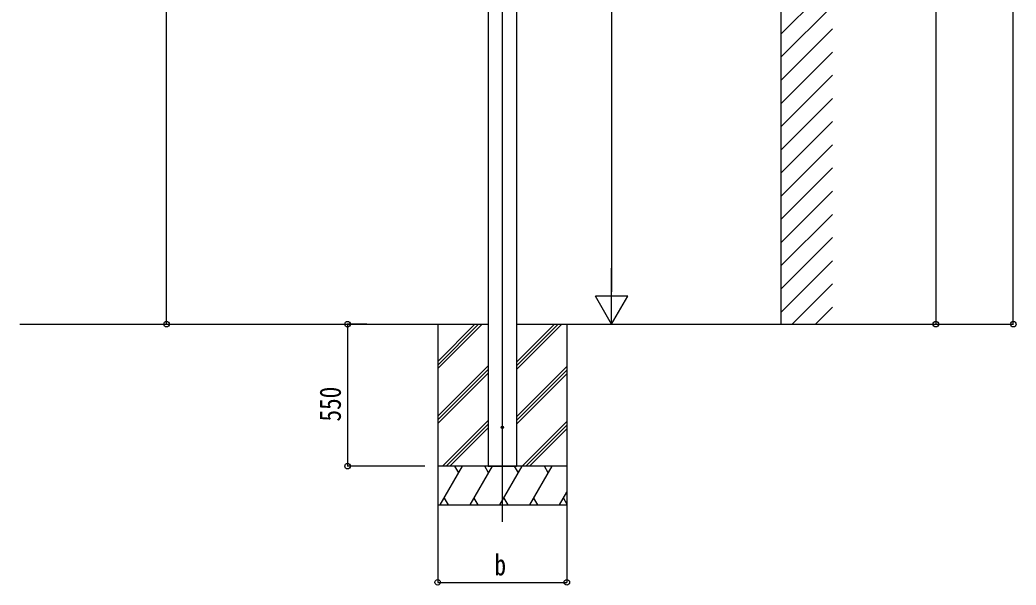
# Model space of a CAD drawing. Units: millimetres, scale not verified. Extents: x -10512 to 10512, y -7425 to 7425.
# Drawn here: x -1736 to 2121, y -4723 to -2534 of the extents above; entities that cross this region are included whole.
import ezdxf
from ezdxf.enums import TextEntityAlignment as Align

# ---------------------------------------------------------------- set-up
doc = ezdxf.new("R2010")
doc.units = ezdxf.units.MM
doc.header["$LTSCALE"] = 40
for name, color, linetype in [('0-4_YKK_12', 2, 'Continuous'), ('0-5_YKK_13', 4, 'Continuous'), ('0-6_YKK_A1', 4, 'Continuous'), ('0-7_YKK_D', 6, 'Continuous')]:
    doc.layers.add(name, color=color, linetype=linetype)
doc.styles.add('ＭＳ ゴシック', font='')
doc.styles.get('ＭＳ ゴシック').set_extended_font_data('MS Gothic')

msp = doc.modelspace()

# ---------------------------------------------------------------- linework, layer by layer
at = {"layer": '0-4_YKK_12'}
msp.add_line((131.45, -931.26), (131.45, -4478.27), dxfattribs=at)
at = {"layer": '0-5_YKK_13'}
msp.add_circle((131.45, -4111.5), 4.5, dxfattribs=at)
at = {"layer": '0-6_YKK_A1'}
for p, q in [((1210.44, -582.27), (1210.44, -3712.5)), ((76.45, -1053.5), (76.45, -4262.5)), ((186.45, -1053.5), (186.45, -4262.5)), ((1210.44, -2588.98), (1410.44, -2388.98)), ((1210.44, -2678.79), (1410.44, -2478.79)), ((1210.44, -2768.59), (1410.44, -2568.59)), ((1210.44, -2858.39), (1410.44, -2658.39)), ((1210.44, -2948.19), (1410.44, -2748.19)), ((1210.44, -3038), (1410.44, -2838)), ((1210.44, -3127.8), (1410.44, -2927.8)), ((1210.44, -3217.6), (1410.44, -3017.6)), ((1210.44, -3307.4), (1410.44, -3107.4)), ((1210.44, -3397.21), (1410.44, -3197.21)), ((1210.44, -3487.01), (1410.44, -3287.01)), ((1210.44, -3576.81), (1410.44, -3376.81)), ((1210.44, -3666.61), (1410.44, -3466.61)), ((1254.35, -3712.5), (1410.44, -3556.42)), ((1344.16, -3712.5), (1410.44, -3646.22)), ((-1736.35, -3712.5), (76.45, -3712.5)), ((-118.55, -3712.5), (-118.55, -4412.5)), ((-118.55, -3856.48), (25.43, -3712.5)), ((-118.55, -3870.62), (39.57, -3712.5)), ((-118.55, -3884.76), (53.71, -3712.5)), ((186.45, -3888.13), (362.08, -3712.5)), ((186.45, -3873.99), (347.94, -3712.5)), ((186.45, -3859.85), (333.8, -3712.5)), ((186.45, -3712.5), (1735.85, -3712.5)), ((381.45, -3712.5), (381.45, -4412.5)), ((-118.55, -4068.61), (76.45, -3873.61)), ((-118.55, -4082.75), (76.45, -3887.75)), ((186.45, -4071.98), (381.45, -3876.98)), ((186.45, -4086.12), (381.45, -3891.12)), ((-118.55, -4096.89), (76.45, -3901.9)), ((186.45, -4100.26), (381.45, -3905.26)), ((-100.31, -4262.5), (76.45, -4085.74)), ((-86.17, -4262.5), (76.45, -4099.88)), ((-72.03, -4262.5), (76.45, -4114.03)), ((208.06, -4262.5), (381.45, -4089.11)), ((222.2, -4262.5), (381.45, -4103.25)), ((236.34, -4262.5), (381.45, -4117.39)), ((381.45, -4262.5), (-118.55, -4262.5)), ((-108.54, -4412.5), (-21.93, -4262.5)), ((-36.93, -4288.48), (-51.94, -4262.5)), ((6.93, -4412.5), (93.54, -4262.5)), ((78.54, -4288.48), (63.53, -4262.5)), ((76.45, -4262.5), (186.45, -4262.5)), ((122.4, -4412.5), (209.01, -4262.5)), ((194.01, -4288.48), (179.01, -4262.5)), ((237.87, -4412.5), (324.48, -4262.5)), ((309.48, -4288.48), (294.48, -4262.5)), ((-93.54, -4386.52), (-78.54, -4412.5)), ((21.93, -4386.52), (36.93, -4412.5)), ((137.4, -4386.52), (152.4, -4412.5)), ((252.87, -4386.52), (267.87, -4412.5)), ((353.34, -4412.5), (381.45, -4363.82)), ((368.34, -4386.52), (381.45, -4409.22)), ((-118.55, -4412.5), (381.45, -4412.5))]:
    msp.add_line(p, q, dxfattribs=at)
at = {"layer": '0-7_YKK_D'}
for p, q in [((2110.44, -3712.52), (2110.44, -871.44)), ((1810.44, -1016.21), (1810.44, -3712.52)), ((-1168.55, -3712.52), (-1168.55, -1142.79)), ((554.55, -1237.5), (554.55, -3587.5)), ((554.55, -3712.5), (554.55, -3495.99)), ((554.55, -3712.5), (492.05, -3604.25)), ((617.05, -3604.25), (492.05, -3604.25)), ((554.55, -3712.5), (617.05, -3604.25)), ((-393.61, -3712.5), (-468.55, -3712.5)), ((-467.55, -3712.5), (-467.55, -4262.5)), ((532.25, -3712.5), (555.55, -3712.5)), ((1292.89, -3712.52), (2111.44, -3712.52)), ((1293.89, -3712.52), (1811.44, -3712.52)), ((-168.55, -4262.5), (-468.55, -4262.5)), ((-118.55, -4412.5), (-118.55, -4713.5)), ((381.45, -4412.5), (381.45, -4713.5)), ((-118.55, -4712.5), (381.45, -4712.5))]:
    msp.add_line(p, q, dxfattribs=at)
for centre in [(-1168.55, -3712.52), (-467.55, -3712.5), (1810.44, -3712.52), (2110.44, -3712.52), (-467.55, -4262.5), (-118.55, -4712.5), (381.45, -4712.5)]:
    msp.add_circle(centre, 10.62, dxfattribs=at)

# ---------------------------------------------------------------- texts
at = {"layer": '0-7_YKK_D', "style": 'ＭＳ ゴシック', "width": 0.8}
msp.add_text('550', height=82.48, rotation=90, dxfattribs=at).set_placement((-468.89, -4089.5), align=Align.BOTTOM_LEFT)
msp.add_text('b', height=82.48, dxfattribs=at).set_placement((101.45, -4710.5), align=Align.BOTTOM_LEFT)

doc.saveas('drawing.dxf')
